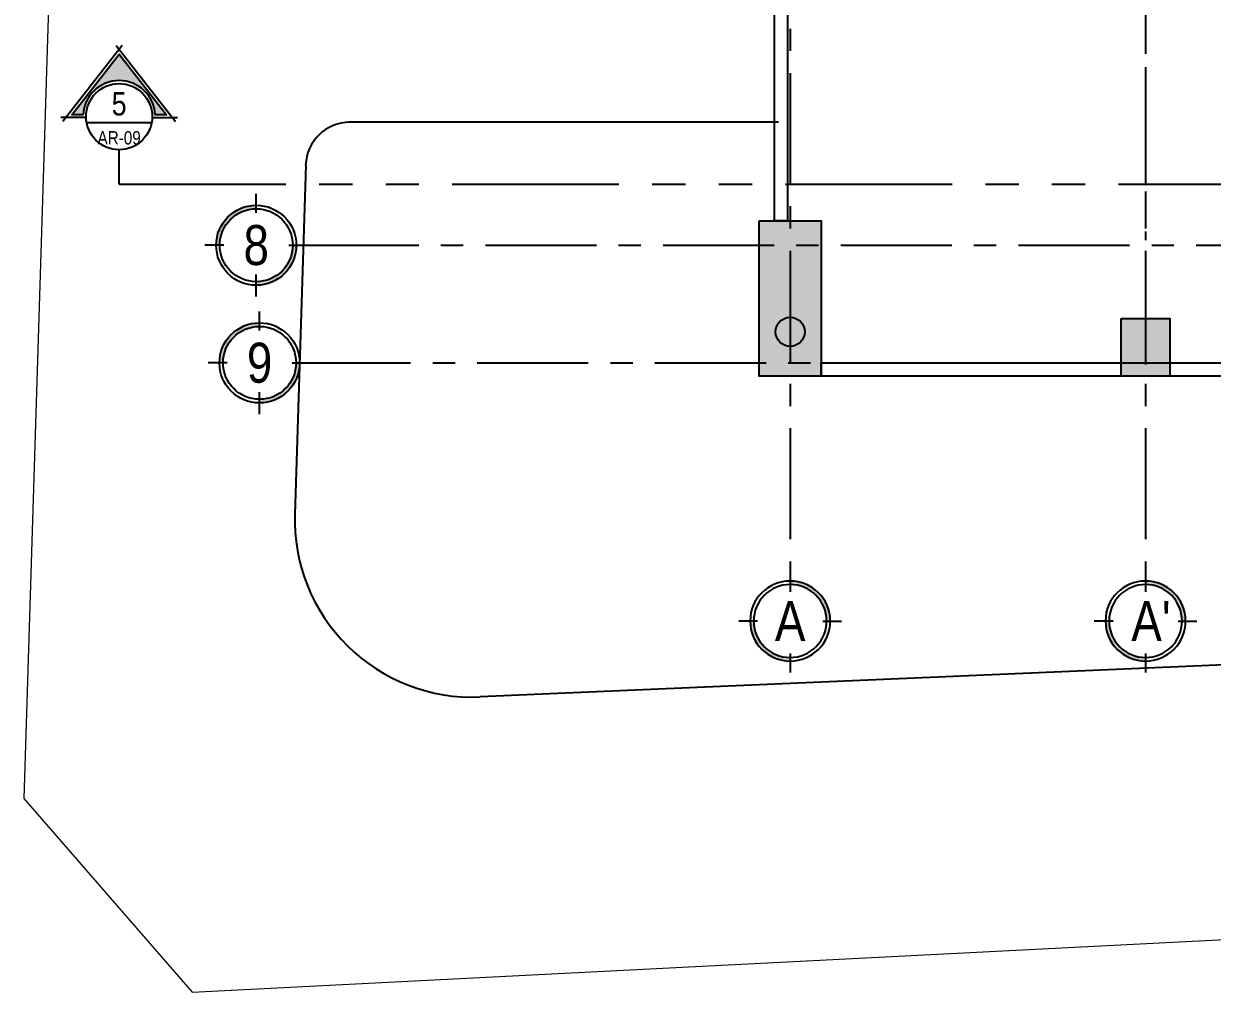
# Model space of a CAD drawing. Extents: x -28 to 149, y -33 to 76.
# Drawn here: x -8.63 to 4.75, y -7.44 to 3.47 of the extents above; entities that cross this region are included whole.
import ezdxf
from ezdxf.enums import TextEntityAlignment as Align

# ---------------------------------------------------------------- set-up
doc = ezdxf.new("R2010")
doc.units = 0
for name, pattern in [('CENTER', [2, 1.25, -0.25, 0.25, -0.25]), ('DASHDOT', [1, 0.5, -0.25, 0, -0.25]), ('DASHDOT2', [12.7, 6.35, -3.175, 0, -3.175]), ('PHANTOM2', [1.25, 0.625, -0.125, 0.125, -0.125, 0.125, -0.125])]:
    doc.linetypes.add(name, pattern=pattern)
for name, color, linetype in [('arq- obras exteriores', 250, 'Continuous'), ('arq-aceras', 250, 'Continuous'), ('arq-columnas', 5, 'Continuous'), ('arq-ejes', 1, 'DASHDOT2'), ('arq-ejes-circulo', 3, 'Continuous'), ('arq-ejes-principales', 1, 'CENTER'), ('arq-ejes-text', 2, 'Continuous'), ('arq-hatch', 252, 'Continuous'), ('arq-indicacion de corte', 5, 'PHANTOM2'), ('arq-pared mamposteria', 4, 'Continuous')]:
    doc.layers.add(name, color=color, linetype=linetype)
doc.layers.add('mv', color=191, linetype='Continuous', plot=False)
doc.styles.add('dape 2', font='ARIALN.TTF', dxfattribs={"height": 2.5})
doc.styles.add('MADAY 2', font='ARIALN.TTF')

# ---------------------------------------------------------------- blocks, each defined once
blk = doc.blocks.new('*U156')
at = {"linetype": 'Continuous'}
h = blk.add_hatch(color=251, dxfattribs=at)
h.paths.add_polyline_path([(0.1643, 0.326), (0.1803, 0.326, -0.414214), (0, 0.1457), (0, 0.1617, 0.414214)])
h.paths.add_polyline_path([(-0.1643, 0.326), (-0.1803, 0.326, -0.414214), (0, 0.5063), (0, 0.4903, 0.414214)])
for p, q in [((0, 0.5577), (0, 0.4724)), ((0, 0.5432), (0, 0.4579)), ((-0.1464, 0.326), (-0.2317, 0.326)), ((0.1464, 0.326), (0.2317, 0.326)), ((0, 0.1796), (0, 0.0943))]:
    blk.add_line(p, q, dxfattribs=at)
at = {"linetype": 'CENTER', "ltscale": 0.7}
blk.add_line((0, 0.1457), (0, 0.1457), dxfattribs=at)
at = {"linetype": 'Continuous'}
for radius in [0.1803, 0.1643]:
    blk.add_circle((0, 0.326), radius, dxfattribs=at)
blk = doc.blocks.new('punto 0-0')
at = {"layer": 'arq-columnas'}
blk.add_lwpolyline([(-0.35, 1.25), (0.35, 1.25), (0.35, -0.5), (-0.35, -0.5)], close=True, dxfattribs=at)
at = {"layer": 'arq-hatch'}
blk.add_solid([(-0.35, 1.25), (0.35, 1.25), (-0.35, -0.5), (0.35, -0.5)], dxfattribs=at)
at = {"layer": 'arq-pared mamposteria'}
blk.add_line((-0.025, 1.25), (-0.175, 1.25), dxfattribs=at)
at = {"layer": 'mv'}
blk.add_circle((0, 0), 0.164, dxfattribs=at)
blk = doc.blocks.new('*U208')
blk.add_hatch(color=253).paths.add_polyline_path([(0.405, 0.022), (0.532, 0.022), (0, 0.703), (-0.532, 0.022), (-0.405, 0.022, -0.947861)])
at = {"color": 2, "linetype": 'Continuous', "ltscale": 3}
for p, q in [((0.035, 0.801), (-0.634, -0.056)), ((-0.035, 0.801), (0.634, -0.056)), ((-0.372, -0.011), (-0.656, -0.011)), ((-0.366, -0.066), (0.366, -0.066)), ((0.372, -0.011), (0.656, -0.011))]:
    blk.add_line(p, q, dxfattribs=at)
at = {"ltscale": 3}
blk.add_line((0, -0.762), (0, -0.372), dxfattribs=at)
at = {"color": 2, "linetype": 'Continuous', "ltscale": 3}
blk.add_lwpolyline([(-0.405, 0.022), (-0.532, 0.022), (0, 0.703), (0.532, 0.022), (0.405, 0.022, 0.947861)], format="xyb", close=True, dxfattribs=at)
blk.add_circle((0, 0), 0.372, dxfattribs=at)
at = {"color": 3, "ltscale": 3, "style": 'MADAY 2'}
blk.add_attdef('CORTE', text='', height=0.263, dxfattribs=at).set_placement((0, 0.143), align=Align.MIDDLE)
at = {"color": 1, "ltscale": 3, "style": 'MADAY 2'}
blk.add_attdef('LAMINA', text='', height=0.15, dxfattribs=at).set_placement((0, -0.238), align=Align.MIDDLE)

msp = doc.modelspace()

# ---------------------------------------------------------------- hatches: boundary and pattern name
at = {"layer": 'arq-hatch'}
msp.add_hatch(color=256, dxfattribs=at).paths.add_polyline_path([(3.725, 0.15), (4.275, 0.15), (4.275, -0.5), (3.725, -0.5)])

# ---------------------------------------------------------------- linework, layer by layer
at = {"layer": 'arq- obras exteriores'}
for p, q in [((-0.13, 2.36), (-4.968, 2.36)), ((-5.453, 1.876), (-5.576, -2.053)), ((5.434, -3.729), (-3.491, -4.113))]:
    msp.add_line(p, q, dxfattribs=at)
for centre, radius, start, end in [((-4.954, 1.86), 0.5, 90, 178.2188), ((-3.577, -2.115), 2, 178.2188, 272.4651)]:
    msp.add_arc(centre, radius, start, end, dxfattribs=at)
at = {"layer": 'arq-aceras', "lineweight": 0, "flags": 128}
msp.add_lwpolyline([(-6.573, 47.408), (-6.721, 43.297), (-7.622, 27.035), (-8.627, -5.258), (-6.73, -7.439), (25.939, -5.772), (34.232, -5.184), (38.108, -5.18), (44.197, -4.794), (60.462, -4.019)], dxfattribs=at)
at = {"layer": 'arq-columnas'}
msp.add_lwpolyline([(3.725, 0.15), (4.275, 0.15), (4.275, -0.5), (3.725, -0.5)], close=True, dxfattribs=at)
at = {"layer": 'arq-ejes', "linetype": 'DASHDOT', "ltscale": 0.6}
msp.add_line((4, 4.381), (4, -0.5), dxfattribs=at)
at = {"layer": 'arq-ejes-principales'}
for p, q in [((0, 36.913), (0, -2.679)), ((4, 36.913), (4, -2.679)), ((-5.431, 0.975), (39.65, 0.975)), ((-5.522, -0.35), (60.047, -0.35))]:
    msp.add_line(p, q, dxfattribs=at)
at = {"layer": 'arq-indicacion de corte', "ltscale": 3}
msp.add_line((-7.553, 1.661), (64.087, 1.661), dxfattribs=at)
at = {"layer": 'arq-pared mamposteria'}
for p, q in [((-0.175, 1.25), (-0.175, 3.88)), ((-0.025, 1.25), (-0.025, 3.88))]:
    msp.add_line(p, q, dxfattribs=at)
msp.add_lwpolyline([(0.35, -0.35), (7.65, -0.35), (7.65, -0.5), (0.35, -0.5)], close=True, dxfattribs=at)

# ---------------------------------------------------------------- block references
msp.add_blockref('punto 0-0', (0, 0))
at = {"layer": 'arq-ejes-circulo', "xscale": 2.499999999999993, "yscale": 2.499999999999993, "zscale": 2.499999999999993, "rotation": 180}
for p in [(-6.01, 1.79), (-5.973, 0.465)]:
    msp.add_blockref('*U156', p, dxfattribs=at)
at = {"layer": 'arq-ejes-circulo', "xscale": -2.5, "yscale": 2.5, "zscale": 2.5}
for p in [(0, -4.073), (4, -4.073)]:
    msp.add_blockref('*U156', p, dxfattribs=at)
at = {"layer": 'arq-indicacion de corte', "ltscale": 3}
msp.add_blockref('*U208', (-7.553, 2.423), dxfattribs=at).add_auto_attribs({'CORTE': '5', 'LAMINA': 'AR-09'})

# ---------------------------------------------------------------- texts
at = {"layer": 'arq-ejes-text', "style": 'dape 2'}
for s, p in [('8', (-6.01, 0.977)), ('9', (-5.972, -0.348)), ('A', (0, -3.258)), ("A'", (4.061, -3.258))]:
    msp.add_text(s, height=0.45, dxfattribs=at).set_placement(p, align=Align.MIDDLE)

doc.saveas('drawing.dxf')
